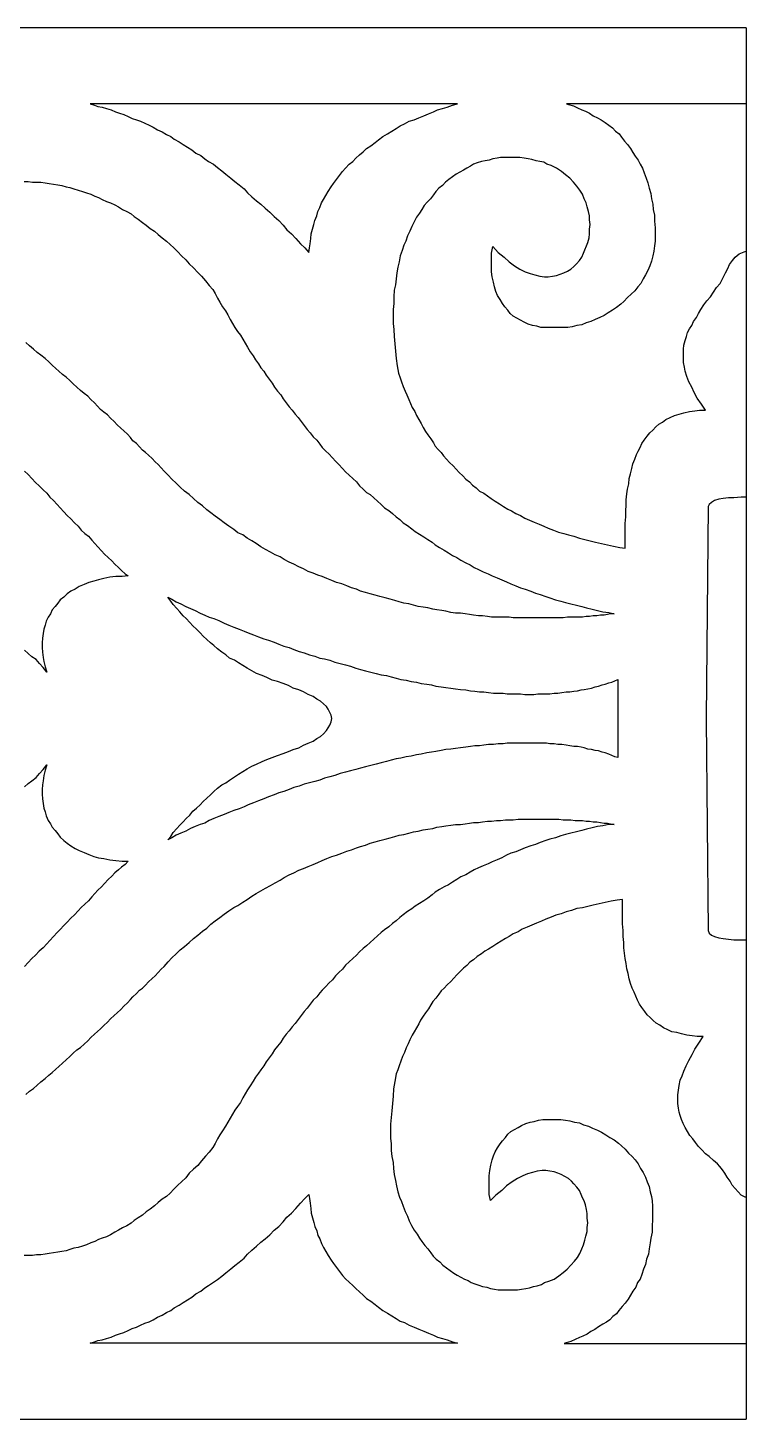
# Model space of a CAD drawing. Extents: x -287 to 294, y -50 to 45.
# Drawn here: x 244.6 to 293.6, y -49.9 to 45.1 of the extents above; entities that cross this region are included whole.
import ezdxf

# ---------------------------------------------------------------- set-up
doc = ezdxf.new("R2010")
doc.units = 0
doc.header["$MEASUREMENT"] = 0
doc.layers.get('0').update_dxf_attribs({"linetype": 'CONTINUOUS'})
doc.layers.add('LAYER_1', color=18, linetype='CONTINUOUS')

msp = doc.modelspace()

# ---------------------------------------------------------------- linework, layer by layer
msp.add_line((293.621, 45.118), (293.621, -49.882))
at = {"layer": 'LAYER_1'}
for points in [[(293.621, 45.118), (-286.506, 45.118)], [(293.621, 39.92), (281.353, 39.92), (281.493, 39.876), (281.821, 39.785), (282.109, 39.65), (282.396, 39.514), (282.642, 39.423), (282.929, 39.287), (283.176, 39.106), (283.463, 38.971), (283.709, 38.835), (283.997, 38.654), (284.243, 38.473), (284.489, 38.292), (284.694, 38.065), (284.941, 37.884), (285.105, 37.658), (285.31, 37.386), (285.515, 37.16), (285.72, 36.888), (285.885, 36.617), (286.049, 36.345), (286.254, 36.074), (286.377, 35.802), (286.541, 35.53), (286.664, 35.213), (286.788, 34.851), (286.911, 34.534), (286.993, 34.172), (287.116, 33.81), (287.157, 33.448), (287.239, 33.086), (287.28, 32.724), (287.362, 32.316), (287.362, 31.909), (287.403, 31.456), (287.403, 31.004), (287.403, 30.551), (287.362, 30.234), (287.321, 29.872), (287.239, 29.555), (287.157, 29.193), (287.034, 28.876), (286.911, 28.559), (286.747, 28.242), (286.582, 27.971), (286.418, 27.654), (286.213, 27.428), (286.008, 27.156), (285.761, 26.93), (285.515, 26.703), (285.269, 26.432), (285.064, 26.251), (284.776, 26.024), (284.489, 25.843), (284.202, 25.662), (283.914, 25.481), (283.627, 25.345), (283.299, 25.21), (283.011, 25.074), (282.683, 24.983), (282.396, 24.847), (282.067, 24.802), (281.739, 24.712), (281.452, 24.666), (281.123, 24.666), (280.795, 24.666), (280.467, 24.666), (280.179, 24.666), (279.892, 24.666), (279.605, 24.666), (279.317, 24.757), (279.03, 24.802), (278.743, 24.893), (278.456, 25.028), (278.209, 25.164), (277.963, 25.3), (277.717, 25.436), (277.512, 25.617), (277.347, 25.843), (277.142, 26.07), (276.978, 26.296), (276.814, 26.568), (276.65, 26.839), (276.526, 27.111), (276.444, 27.428), (276.362, 27.744), (276.28, 28.107), (276.239, 28.469), (276.239, 28.876), (276.239, 29.284), (276.239, 29.736), (276.321, 30.189), (276.691, 29.781), (277.101, 29.465), (277.429, 29.148), (277.799, 28.876), (278.168, 28.65), (278.538, 28.469), (278.866, 28.333), (279.194, 28.242), (279.523, 28.152), (279.851, 28.107), (280.097, 28.107), (280.385, 28.152), (280.672, 28.197), (280.918, 28.288), (281.164, 28.378), (281.411, 28.514), (281.657, 28.65), (281.862, 28.831), (282.026, 29.012), (282.232, 29.238), (282.396, 29.465), (282.519, 29.736), (282.601, 29.963), (282.724, 30.234), (282.806, 30.46), (282.888, 30.777), (282.929, 31.049), (282.929, 31.366), (282.97, 31.683), (282.929, 32), (282.929, 32.271), (282.847, 32.588), (282.765, 32.905), (282.683, 33.176), (282.56, 33.448), (282.437, 33.765), (282.273, 34.037), (282.067, 34.308), (281.821, 34.58), (281.575, 34.851), (281.288, 35.078), (281, 35.304), (280.672, 35.53), (280.303, 35.711), (280.015, 35.802), (279.81, 35.938), (279.523, 35.983), (279.276, 36.028), (278.989, 36.119), (278.743, 36.164), (278.456, 36.209), (278.168, 36.255), (277.922, 36.255), (277.635, 36.255), (277.388, 36.255), (277.142, 36.255), (276.855, 36.255), (276.609, 36.209), (276.321, 36.164), (276.075, 36.074), (275.788, 36.028), (275.541, 35.983), (275.254, 35.892), (275.008, 35.802), (274.803, 35.666), (274.556, 35.53), (274.31, 35.395), (274.064, 35.259), (273.818, 35.123), (273.571, 34.942), (273.325, 34.761), (273.079, 34.58), (272.873, 34.353), (272.627, 34.172), (272.422, 33.946), (272.258, 33.72), (272.053, 33.448), (271.847, 33.222), (271.642, 32.995), (271.478, 32.724), (271.314, 32.452), (271.109, 32.181), (270.944, 31.864), (270.78, 31.547), (270.657, 31.23), (270.493, 30.913), (270.37, 30.551), (270.247, 30.279), (270.123, 29.917), (270, 29.555), (269.918, 29.148), (269.836, 28.786), (269.754, 28.378), (269.713, 27.971), (269.672, 27.563), (269.59, 27.201), (269.549, 26.749), (269.549, 26.296), (269.508, 25.889), (269.508, 25.391), (269.508, 24.938), (269.549, 24.531), (269.59, 24.033), (269.631, 23.535), (269.672, 23.037), (269.713, 22.539), (269.795, 22.041), (269.877, 21.543), (270, 21.226), (270.082, 20.954), (270.206, 20.638), (270.329, 20.321), (270.452, 20.049), (270.575, 19.732), (270.698, 19.461), (270.821, 19.189), (270.985, 18.917), (271.109, 18.646), (271.273, 18.374), (271.437, 18.103), (271.56, 17.831), (271.724, 17.56), (271.888, 17.333), (272.094, 17.062), (272.258, 16.79), (272.381, 16.564), (272.586, 16.337), (272.791, 16.111), (272.956, 15.885), (273.161, 15.658), (273.366, 15.432), (273.612, 15.206), (273.818, 14.979), (274.023, 14.753), (274.269, 14.527), (274.474, 14.3), (274.72, 14.119), (274.926, 13.893), (275.172, 13.712), (275.418, 13.486), (275.706, 13.35), (275.952, 13.169), (276.198, 12.988), (276.485, 12.807), (276.773, 12.625), (277.06, 12.444), (277.347, 12.263), (277.594, 12.128), (277.881, 11.946), (278.209, 11.811), (278.497, 11.63), (278.825, 11.494), (279.153, 11.358), (279.482, 11.222), (279.81, 11.086), (280.097, 10.951), (280.467, 10.815), (280.795, 10.679), (281.164, 10.588), (281.493, 10.498), (281.862, 10.407), (282.232, 10.272), (282.601, 10.181), (282.97, 10.091), (283.34, 10), (283.75, 9.909), (284.161, 9.819), (284.571, 9.728), (284.982, 9.638), (285.351, 9.593), (285.351, 10.045), (285.351, 10.453), (285.351, 10.86), (285.351, 11.267), (285.392, 11.72), (285.392, 12.128), (285.433, 12.535), (285.433, 12.897), (285.474, 13.304), (285.515, 13.621), (285.597, 13.983), (285.638, 14.346), (285.72, 14.662), (285.803, 15.025), (285.885, 15.341), (286.008, 15.658), (286.131, 15.975), (286.254, 16.202), (286.377, 16.473), (286.5, 16.745), (286.664, 16.971), (286.87, 17.243), (287.034, 17.469), (287.239, 17.65), (287.444, 17.876), (287.65, 18.057), (287.896, 18.193), (288.142, 18.374), (288.429, 18.51), (288.717, 18.646), (289.045, 18.736), (289.373, 18.827), (289.743, 18.917), (290.112, 18.963), (290.441, 19.008), (290.851, 19.008), (290.564, 19.415), (290.276, 19.823), (290.071, 20.23), (289.907, 20.592), (289.702, 20.954), (289.579, 21.317), (289.456, 21.679), (289.414, 21.95), (289.332, 22.267), (289.332, 22.584), (289.332, 22.901), (289.332, 23.173), (289.373, 23.444), (289.456, 23.761), (289.538, 24.033), (289.62, 24.304), (289.743, 24.576), (289.907, 24.802), (290.03, 25.074), (290.235, 25.345), (290.358, 25.617), (290.523, 25.889), (290.728, 26.205), (290.933, 26.477), (291.179, 26.749), (291.385, 27.065), (291.59, 27.382), (291.836, 27.654), (291.959, 27.88), (292.082, 28.107), (292.205, 28.378), (292.37, 28.695), (292.493, 28.967), (292.698, 29.238), (292.862, 29.465), (293.15, 29.691), (293.478, 29.827), (293.621, 29.878)], [(244.306, 34.625), (244.594, 34.625), (244.881, 34.58), (245.168, 34.58), (245.456, 34.58), (245.743, 34.534), (246.03, 34.489), (246.318, 34.444), (246.605, 34.399), (246.892, 34.353), (247.18, 34.263), (247.426, 34.218), (247.713, 34.127), (248, 34.037), (248.288, 33.946), (248.575, 33.855), (248.862, 33.765), (249.15, 33.629), (249.396, 33.539), (249.642, 33.403), (249.93, 33.267), (250.217, 33.176), (250.504, 33.041), (250.75, 32.905), (251.038, 32.724), (251.325, 32.588), (251.612, 32.407), (251.818, 32.226), (252.105, 32.045), (252.392, 31.818), (252.638, 31.637), (252.926, 31.411), (253.213, 31.23), (253.459, 31.004), (253.747, 30.777), (254.034, 30.551), (254.28, 30.325), (254.527, 30.098), (254.814, 29.827), (255.06, 29.555), (255.347, 29.284), (255.594, 29.012), (255.881, 28.74), (256.168, 28.423), (256.415, 28.152), (256.702, 27.835), (256.948, 27.518), (257.194, 27.247), (257.359, 26.975), (257.523, 26.658), (257.687, 26.386), (257.851, 26.07), (258.056, 25.798), (258.221, 25.526), (258.385, 25.21), (258.549, 24.938), (258.713, 24.666), (258.877, 24.395), (259.082, 24.123), (259.247, 23.852), (259.411, 23.58), (259.575, 23.308), (259.739, 22.991), (259.944, 22.72), (260.109, 22.448), (260.314, 22.177), (260.478, 21.905), (260.683, 21.679), (260.847, 21.407), (261.053, 21.136), (261.258, 20.864), (261.422, 20.592), (261.627, 20.321), (261.832, 20.049), (261.997, 19.778), (262.202, 19.506), (262.407, 19.234), (262.612, 19.008), (262.818, 18.736), (263.023, 18.51), (263.228, 18.238), (263.433, 17.967), (263.638, 17.695), (263.844, 17.469), (264.049, 17.197), (264.295, 16.971), (264.5, 16.699), (264.665, 16.473), (264.911, 16.202), (265.116, 16.02), (265.362, 15.749), (265.568, 15.523), (265.814, 15.296), (266.06, 15.025), (266.265, 14.798), (266.512, 14.572), (266.758, 14.346), (267.004, 14.119), (267.209, 13.848), (267.456, 13.621), (267.702, 13.395), (267.948, 13.259), (268.194, 13.033), (268.441, 12.807), (268.687, 12.58), (268.933, 12.354), (269.221, 12.173), (269.467, 11.946), (269.713, 11.72), (269.959, 11.539), (270.206, 11.313), (270.493, 11.132), (270.78, 10.905), (271.026, 10.724), (271.314, 10.543), (271.601, 10.362), (271.888, 10.181), (272.176, 10), (272.381, 9.819), (272.668, 9.638), (272.997, 9.457), (273.284, 9.276), (273.571, 9.095), (273.859, 8.959), (274.146, 8.778), (274.474, 8.597), (274.762, 8.461), (275.049, 8.28), (275.336, 8.144), (275.665, 7.963), (275.993, 7.827), (276.28, 7.691), (276.609, 7.556), (276.937, 7.42), (277.265, 7.284), (277.553, 7.148), (277.881, 7.012), (278.209, 6.877), (278.538, 6.786), (278.907, 6.65), (279.235, 6.514), (279.564, 6.424), (279.933, 6.288), (280.22, 6.198), (280.59, 6.062), (280.959, 5.971), (281.288, 5.881), (281.657, 5.79), (282.026, 5.7), (282.396, 5.609), (282.724, 5.519), (283.094, 5.428), (283.463, 5.338), (283.832, 5.247), (284.243, 5.202), (284.612, 5.111), (284.366, 5.111), (284.161, 5.066), (283.914, 5.021), (283.668, 5.021), (283.422, 4.975), (283.176, 4.975), (282.929, 4.93), (282.683, 4.93), (282.437, 4.885), (282.191, 4.885), (281.944, 4.885), (281.657, 4.885), (281.411, 4.885), (281.123, 4.84), (280.836, 4.84), (280.59, 4.84), (280.303, 4.84), (280.015, 4.84), (279.769, 4.84), (279.482, 4.84), (279.194, 4.84), (278.907, 4.84), (278.62, 4.84), (278.332, 4.84), (278.045, 4.84), (277.717, 4.84), (277.429, 4.885), (277.183, 4.885), (276.855, 4.885), (276.567, 4.885), (276.239, 4.885), (275.952, 4.93), (275.623, 4.975), (275.336, 4.975), (275.008, 5.021), (274.72, 5.066), (274.433, 5.111), (274.105, 5.156), (273.776, 5.156), (273.448, 5.202), (273.12, 5.292), (272.832, 5.338), (272.504, 5.383), (272.217, 5.428), (271.888, 5.519), (271.56, 5.564), (271.232, 5.609), (270.903, 5.7), (270.575, 5.79), (270.247, 5.835), (269.918, 5.926), (269.631, 6.017), (269.303, 6.107), (268.974, 6.198), (268.605, 6.288), (268.276, 6.379), (267.948, 6.469), (267.62, 6.56), (267.291, 6.65), (267.004, 6.786), (266.676, 6.877), (266.347, 7.012), (266.019, 7.148), (265.65, 7.239), (265.321, 7.375), (264.993, 7.51), (264.665, 7.646), (264.377, 7.737), (264.049, 7.872), (263.721, 8.008), (263.392, 8.189), (263.064, 8.325), (262.735, 8.506), (262.407, 8.642), (262.079, 8.823), (261.791, 9.004), (261.463, 9.14), (261.135, 9.321), (260.806, 9.502), (260.478, 9.683), (260.15, 9.909), (259.862, 10.091), (259.534, 10.272), (259.247, 10.498), (258.918, 10.634), (258.631, 10.86), (258.303, 11.086), (257.974, 11.313), (257.687, 11.539), (257.359, 11.765), (257.071, 11.992), (256.784, 12.218), (256.497, 12.49), (256.168, 12.716), (255.881, 12.988), (255.594, 13.259), (255.265, 13.486), (254.978, 13.757), (254.691, 14.029), (254.403, 14.3), (254.157, 14.572), (253.87, 14.844), (253.665, 15.07), (253.459, 15.296), (253.254, 15.477), (253.049, 15.704), (252.803, 15.93), (252.597, 16.111), (252.392, 16.292), (252.187, 16.518), (251.982, 16.745), (251.736, 16.926), (251.571, 17.152), (251.366, 17.378), (251.12, 17.605), (250.915, 17.786), (250.668, 18.012), (250.463, 18.238), (250.217, 18.465), (250.012, 18.691), (249.765, 18.872), (249.519, 19.053), (249.314, 19.28), (249.109, 19.506), (248.862, 19.732), (248.657, 19.959), (248.411, 20.14), (248.165, 20.366), (247.918, 20.592), (247.672, 20.819), (247.426, 21.045), (247.18, 21.271), (246.933, 21.452), (246.687, 21.679), (246.482, 21.86), (246.236, 22.086), (245.989, 22.312), (245.743, 22.539), (245.456, 22.765), (245.209, 22.946), (244.963, 23.173), (244.676, 23.399), (244.43, 23.625)], [(244.347, 14.844), (244.594, 14.617), (244.84, 14.346), (245.086, 14.074), (245.333, 13.848), (245.62, 13.576), (245.866, 13.35), (246.071, 13.078), (246.318, 12.852), (246.564, 12.58), (246.769, 12.354), (247.015, 12.082), (247.262, 11.811), (247.508, 11.584), (247.754, 11.313), (248, 11.086), (248.206, 10.815), (248.452, 10.588), (248.698, 10.407), (248.944, 10.136), (249.15, 9.909), (249.355, 9.683), (249.601, 9.412), (249.806, 9.185), (250.053, 8.959), (250.299, 8.733), (250.504, 8.506), (250.75, 8.28), (250.956, 8.054), (251.202, 7.827), (251.407, 7.691), (250.997, 7.646), (250.586, 7.646), (250.176, 7.601), (249.765, 7.51), (249.396, 7.42), (249.068, 7.329), (248.739, 7.239), (248.411, 7.103), (248.083, 6.967), (247.795, 6.786), (247.508, 6.65), (247.262, 6.469), (247.015, 6.243), (246.769, 6.062), (246.605, 5.835), (246.441, 5.609), (246.236, 5.383), (246.112, 5.111), (245.948, 4.885), (245.825, 4.613), (245.743, 4.342), (245.661, 4.07), (245.62, 3.753), (245.579, 3.436), (245.538, 3.119), (245.538, 2.803), (245.579, 2.486), (245.62, 2.124), (245.661, 1.852), (245.743, 1.49), (245.866, 1.128), (245.62, 1.445), (245.374, 1.716), (245.127, 1.988), (244.84, 2.169), (244.594, 2.395), (244.347, 2.622)], [(293.621, 13.078), (293.273, 13.078), (292.78, 13.033), (292.411, 13.033), (292.041, 12.988), (291.754, 12.942), (291.467, 12.852), (291.261, 12.716), (291.097, 12.58), (291.015, 12.444), (290.892, -1.996), (290.892, -2.131), (291.015, -16.526), (291.097, -16.707), (291.261, -16.843), (291.467, -16.934), (291.754, -17.024), (292.041, -17.069), (292.411, -17.115), (292.78, -17.16), (293.273, -17.16), (293.621, -17.16)], [(244.347, -6.703), (244.594, -6.477), (244.84, -6.296), (245.127, -6.07), (245.374, -5.798), (245.62, -5.526), (245.866, -5.21), (245.743, -5.572), (245.661, -5.934), (245.62, -6.296), (245.579, -6.568), (245.538, -6.884), (245.538, -7.201), (245.579, -7.518), (245.62, -7.835), (245.661, -8.152), (245.743, -8.423), (245.825, -8.695), (245.948, -9.012), (246.112, -9.238), (246.236, -9.465), (246.441, -9.691), (246.605, -9.917), (246.769, -10.144), (247.015, -10.37), (247.262, -10.551), (247.508, -10.732), (247.795, -10.913), (248.083, -11.049), (248.411, -11.185), (248.739, -11.321), (249.068, -11.456), (249.396, -11.547), (249.765, -11.592), (250.176, -11.683), (250.586, -11.728), (250.997, -11.773), (251.407, -11.773), (251.202, -12), (250.956, -12.181), (250.75, -12.362), (250.504, -12.588), (250.299, -12.814), (250.053, -13.041), (249.806, -13.312), (249.601, -13.539), (249.355, -13.765), (249.15, -13.991), (248.944, -14.218), (248.698, -14.489), (248.452, -14.716), (248.206, -14.942), (248, -15.168), (247.754, -15.44), (247.508, -15.666), (247.262, -15.938), (247.015, -16.164), (246.769, -16.436), (246.564, -16.662), (246.318, -16.934), (246.071, -17.205), (245.866, -17.432), (245.62, -17.703), (245.333, -17.929), (245.086, -18.201), (244.84, -18.427), (244.594, -18.699), (244.347, -18.971)], [(244.43, -27.707), (244.676, -27.481), (244.963, -27.3), (245.209, -27.073), (245.456, -26.847), (245.743, -26.621), (245.989, -26.394), (246.236, -26.213), (246.482, -25.987), (246.687, -25.806), (246.933, -25.579), (247.18, -25.353), (247.426, -25.127), (247.672, -24.9), (247.918, -24.674), (248.165, -24.493), (248.411, -24.267), (248.657, -24.04), (248.862, -23.814), (249.109, -23.588), (249.314, -23.407), (249.519, -23.226), (249.765, -22.999), (250.012, -22.773), (250.217, -22.547), (250.463, -22.32), (250.668, -22.139), (250.915, -21.913), (251.12, -21.687), (251.366, -21.46), (251.571, -21.234), (251.736, -21.053), (251.982, -20.826), (252.187, -20.6), (252.392, -20.464), (252.597, -20.238), (252.803, -20.012), (253.049, -19.785), (253.254, -19.604), (253.459, -19.378), (253.665, -19.152), (253.87, -18.971), (254.157, -18.654), (254.403, -18.382), (254.691, -18.111), (254.978, -17.839), (255.265, -17.613), (255.594, -17.341), (255.881, -17.069), (256.168, -16.843), (256.497, -16.571), (256.784, -16.345), (257.071, -16.074), (257.359, -15.847), (257.687, -15.621), (257.974, -15.395), (258.303, -15.168), (258.631, -14.942), (258.918, -14.806), (259.247, -14.58), (259.534, -14.399), (259.862, -14.172), (260.15, -13.991), (260.478, -13.81), (260.806, -13.629), (261.135, -13.448), (261.463, -13.267), (261.791, -13.086), (262.079, -12.905), (262.407, -12.724), (262.735, -12.588), (263.064, -12.407), (263.392, -12.271), (263.721, -12.135), (264.049, -12), (264.377, -11.864), (264.665, -11.728), (264.993, -11.592), (265.321, -11.456), (265.65, -11.366), (266.019, -11.23), (266.347, -11.094), (266.676, -11.004), (267.004, -10.868), (267.291, -10.777), (267.62, -10.687), (267.948, -10.551), (268.276, -10.46), (268.605, -10.37), (268.974, -10.279), (269.303, -10.189), (269.631, -10.098), (269.918, -10.008), (270.247, -9.963), (270.575, -9.872), (270.903, -9.781), (271.232, -9.736), (271.56, -9.646), (271.888, -9.6), (272.217, -9.555), (272.504, -9.465), (272.832, -9.419), (273.12, -9.374), (273.448, -9.329), (273.776, -9.284), (274.105, -9.284), (274.433, -9.238), (274.72, -9.193), (275.008, -9.148), (275.336, -9.148), (275.623, -9.102), (275.952, -9.057), (276.239, -9.057), (276.567, -9.012), (276.855, -9.012), (277.183, -8.967), (277.429, -8.967), (277.717, -8.967), (278.045, -8.921), (278.332, -8.921), (278.62, -8.921), (278.907, -8.921), (279.194, -8.921), (279.482, -8.921), (279.769, -8.921), (280.015, -8.921), (280.303, -8.921), (280.59, -8.921), (280.836, -8.921), (281.123, -8.967), (281.411, -8.967), (281.657, -8.967), (281.944, -9.012), (282.191, -9.012), (282.437, -9.012), (282.683, -9.057), (282.929, -9.057), (283.176, -9.102), (283.422, -9.102), (283.668, -9.148), (283.914, -9.193), (284.161, -9.193), (284.366, -9.238), (284.612, -9.284), (284.243, -9.284), (283.832, -9.374), (283.463, -9.419), (283.094, -9.51), (282.724, -9.6), (282.396, -9.691), (282.026, -9.781), (281.657, -9.872), (281.288, -9.963), (280.959, -10.053), (280.59, -10.189), (280.22, -10.279), (279.933, -10.37), (279.564, -10.506), (279.235, -10.642), (278.907, -10.732), (278.538, -10.868), (278.209, -11.004), (277.881, -11.139), (277.553, -11.23), (277.265, -11.366), (276.937, -11.547), (276.609, -11.683), (276.28, -11.818), (275.993, -11.954), (275.665, -12.09), (275.336, -12.226), (275.049, -12.362), (274.762, -12.543), (274.474, -12.724), (274.146, -12.86), (273.859, -13.041), (273.571, -13.222), (273.284, -13.403), (272.997, -13.539), (272.668, -13.72), (272.381, -13.901), (272.176, -14.082), (271.888, -14.308), (271.601, -14.489), (271.314, -14.67), (271.026, -14.851), (270.78, -15.032), (270.493, -15.213), (270.206, -15.44), (269.959, -15.621), (269.713, -15.847), (269.467, -16.028), (269.221, -16.255), (268.933, -16.481), (268.687, -16.662), (268.441, -16.888), (268.194, -17.115), (267.948, -17.341), (267.702, -17.567), (267.456, -17.748), (267.209, -17.975), (267.004, -18.201), (266.758, -18.427), (266.512, -18.654), (266.265, -18.88), (266.06, -19.152), (265.814, -19.378), (265.568, -19.604), (265.362, -19.876), (265.116, -20.102), (264.911, -20.329), (264.665, -20.6), (264.5, -20.781), (264.295, -21.053), (264.049, -21.279), (263.844, -21.551), (263.638, -21.822), (263.433, -22.049), (263.228, -22.32), (263.023, -22.592), (262.818, -22.863), (262.612, -23.09), (262.407, -23.361), (262.202, -23.588), (261.997, -23.859), (261.832, -24.131), (261.627, -24.403), (261.422, -24.674), (261.258, -24.946), (261.053, -25.217), (260.847, -25.489), (260.683, -25.761), (260.478, -26.032), (260.314, -26.258), (260.109, -26.53), (259.944, -26.802), (259.739, -27.119), (259.575, -27.39), (259.411, -27.662), (259.247, -27.933), (259.082, -28.25), (258.877, -28.522), (258.713, -28.793), (258.549, -29.065), (258.385, -29.337), (258.221, -29.608), (258.056, -29.88), (257.851, -30.197), (257.687, -30.468), (257.523, -30.74), (257.359, -31.057), (257.194, -31.328), (256.948, -31.645), (256.702, -31.917), (256.415, -32.234), (256.168, -32.551), (255.881, -32.822), (255.594, -33.094), (255.347, -33.411), (255.06, -33.682), (254.814, -33.909), (254.527, -34.18), (254.28, -34.452), (254.034, -34.678), (253.747, -34.859), (253.459, -35.085), (253.213, -35.312), (252.926, -35.538), (252.638, -35.719), (252.392, -35.946), (252.105, -36.127), (251.818, -36.308), (251.612, -36.489), (251.325, -36.67), (251.038, -36.806), (250.75, -36.987), (250.504, -37.122), (250.217, -37.303), (249.93, -37.439), (249.642, -37.53), (249.396, -37.62), (249.15, -37.756), (248.862, -37.847), (248.575, -37.982), (248.288, -38.073), (248, -38.164), (247.713, -38.209), (247.426, -38.299), (247.18, -38.39), (246.892, -38.435), (246.605, -38.48), (246.318, -38.526), (246.03, -38.571), (245.743, -38.616), (245.456, -38.661), (245.168, -38.661), (244.881, -38.707), (244.594, -38.707), (244.306, -38.707)], [(293.621, -34.723), (293.556, -34.713), (293.269, -34.577), (293.063, -34.351), (292.858, -34.125), (292.653, -33.898), (292.53, -33.627), (292.325, -33.355), (292.16, -33.084), (291.996, -32.857), (291.832, -32.631), (291.668, -32.45), (291.38, -32.224), (291.093, -31.952), (290.847, -31.771), (290.601, -31.499), (290.354, -31.273), (290.149, -31.001), (289.985, -30.73), (289.78, -30.504), (289.616, -30.232), (289.451, -29.96), (289.328, -29.689), (289.205, -29.417), (289.123, -29.146), (289.041, -28.919), (289, -28.648), (288.959, -28.331), (288.959, -28.059), (288.959, -27.742), (289, -27.425), (289.041, -27.109), (289.123, -26.746), (289.246, -26.43), (289.369, -26.113), (289.533, -25.751), (289.698, -25.388), (289.944, -24.981), (290.108, -24.619), (290.395, -24.211), (290.683, -23.759), (290.272, -23.759), (289.944, -23.714), (289.575, -23.668), (289.205, -23.578), (288.877, -23.487), (288.548, -23.442), (288.261, -23.306), (287.974, -23.17), (287.728, -22.989), (287.481, -22.853), (287.276, -22.672), (287.071, -22.446), (286.866, -22.265), (286.701, -22.039), (286.496, -21.767), (286.332, -21.541), (286.209, -21.269), (286.086, -20.998), (285.963, -20.726), (285.839, -20.454), (285.716, -20.137), (285.634, -19.821), (285.552, -19.458), (285.47, -19.142), (285.429, -18.779), (285.347, -18.417), (285.306, -18.055), (285.265, -17.693), (285.265, -17.331), (285.224, -16.924), (285.224, -16.516), (285.183, -16.063), (285.183, -15.656), (285.183, -15.203), (285.183, -14.841), (285.183, -14.389), (284.813, -14.434), (284.403, -14.524), (283.992, -14.615), (283.582, -14.706), (283.172, -14.796), (282.802, -14.887), (282.433, -14.977), (282.063, -15.022), (281.694, -15.158), (281.325, -15.249), (280.996, -15.384), (280.627, -15.475), (280.298, -15.611), (279.929, -15.747), (279.642, -15.882), (279.313, -16.018), (278.985, -16.154), (278.657, -16.29), (278.328, -16.426), (278.041, -16.607), (277.713, -16.742), (277.425, -16.924), (277.179, -17.059), (276.892, -17.24), (276.604, -17.421), (276.317, -17.603), (276.03, -17.784), (275.784, -17.919), (275.537, -18.1), (275.25, -18.282), (275.004, -18.508), (274.757, -18.689), (274.552, -18.915), (274.306, -19.096), (274.101, -19.323), (273.854, -19.549), (273.649, -19.775), (273.444, -20.002), (273.198, -20.228), (272.992, -20.454), (272.787, -20.635), (272.623, -20.862), (272.418, -21.133), (272.213, -21.36), (272.09, -21.586), (271.925, -21.858), (271.72, -22.129), (271.556, -22.356), (271.392, -22.627), (271.269, -22.899), (271.104, -23.17), (270.94, -23.442), (270.817, -23.668), (270.653, -23.985), (270.53, -24.257), (270.407, -24.528), (270.284, -24.845), (270.16, -25.117), (270.037, -25.434), (269.914, -25.751), (269.832, -26.022), (269.709, -26.294), (269.627, -26.837), (269.545, -27.335), (269.504, -27.833), (269.463, -28.331), (269.422, -28.829), (269.381, -29.281), (269.34, -29.734), (269.34, -30.187), (269.34, -30.685), (269.381, -31.092), (269.381, -31.545), (269.422, -31.952), (269.504, -32.359), (269.545, -32.767), (269.586, -33.174), (269.668, -33.582), (269.75, -33.944), (269.832, -34.351), (269.955, -34.713), (270.078, -35.03), (270.201, -35.347), (270.325, -35.709), (270.489, -36.026), (270.612, -36.343), (270.776, -36.66), (270.94, -36.977), (271.145, -37.248), (271.31, -37.52), (271.474, -37.746), (271.679, -38.018), (271.884, -38.244), (272.09, -38.516), (272.254, -38.742), (272.459, -38.968), (272.705, -39.149), (272.91, -39.376), (273.157, -39.557), (273.403, -39.738), (273.649, -39.919), (273.895, -40.055), (274.142, -40.191), (274.388, -40.326), (274.634, -40.417), (274.839, -40.553), (275.086, -40.643), (275.373, -40.734), (275.619, -40.824), (275.907, -40.87), (276.153, -40.96), (276.44, -41.005), (276.687, -41.051), (276.974, -41.051), (277.22, -41.051), (277.466, -41.051), (277.754, -41.051), (278, -41.051), (278.287, -41.005), (278.575, -40.96), (278.821, -40.915), (279.108, -40.824), (279.354, -40.779), (279.642, -40.688), (279.847, -40.553), (280.134, -40.462), (280.504, -40.326), (280.832, -40.1), (281.119, -39.874), (281.407, -39.647), (281.653, -39.376), (281.899, -39.104), (282.104, -38.833), (282.269, -38.561), (282.392, -38.244), (282.515, -37.972), (282.597, -37.656), (282.679, -37.384), (282.761, -37.067), (282.761, -36.796), (282.802, -36.479), (282.761, -36.162), (282.761, -35.845), (282.72, -35.573), (282.638, -35.256), (282.556, -34.985), (282.433, -34.759), (282.351, -34.532), (282.228, -34.261), (282.063, -34.034), (281.858, -33.808), (281.694, -33.627), (281.489, -33.446), (281.242, -33.31), (280.996, -33.174), (280.75, -33.084), (280.504, -32.993), (280.216, -32.948), (279.929, -32.903), (279.683, -32.903), (279.354, -32.948), (279.026, -33.038), (278.698, -33.129), (278.369, -33.265), (278, -33.446), (277.631, -33.672), (277.261, -33.944), (276.933, -34.261), (276.522, -34.577), (276.153, -34.94), (276.071, -34.532), (276.071, -34.08), (276.071, -33.672), (276.071, -33.265), (276.112, -32.903), (276.194, -32.541), (276.276, -32.178), (276.358, -31.907), (276.481, -31.635), (276.645, -31.364), (276.81, -31.092), (276.974, -30.866), (277.179, -30.639), (277.343, -30.413), (277.548, -30.232), (277.795, -30.096), (278.041, -29.96), (278.287, -29.825), (278.575, -29.689), (278.862, -29.598), (279.149, -29.553), (279.436, -29.462), (279.724, -29.417), (280.011, -29.417), (280.298, -29.417), (280.627, -29.417), (280.955, -29.417), (281.283, -29.462), (281.571, -29.508), (281.899, -29.598), (282.228, -29.643), (282.515, -29.779), (282.843, -29.87), (283.131, -30.006), (283.459, -30.141), (283.746, -30.277), (284.033, -30.458), (284.321, -30.639), (284.608, -30.82), (284.895, -31.047), (285.101, -31.228), (285.347, -31.454), (285.593, -31.726), (285.839, -31.952), (286.045, -32.178), (286.25, -32.45), (286.414, -32.767), (286.578, -33.038), (286.742, -33.355), (286.866, -33.672), (286.989, -33.989), (287.071, -34.351), (287.153, -34.668), (287.194, -34.985), (287.235, -35.347), (287.235, -35.8), (287.235, -36.252), (287.194, -36.705), (287.194, -37.112), (287.112, -37.52), (287.071, -37.837), (286.989, -38.244), (286.948, -38.606), (286.825, -38.968), (286.742, -39.33), (286.619, -39.647), (286.496, -40.009), (286.373, -40.326), (286.209, -40.553), (286.086, -40.87), (285.88, -41.141), (285.716, -41.413), (285.552, -41.684), (285.347, -41.956), (285.142, -42.182), (284.936, -42.454), (284.772, -42.68), (284.526, -42.861), (284.321, -43.088), (284.075, -43.269), (283.828, -43.404), (283.541, -43.586), (283.295, -43.767), (283.007, -43.902), (282.761, -44.083), (282.474, -44.219), (282.228, -44.31), (281.94, -44.446), (281.653, -44.581), (281.325, -44.672), (281.185, -44.716), (293.621, -44.716)], [(-286.506, -49.882), (293.621, -49.882)]]:
    msp.add_lwpolyline(points, dxfattribs=at)
for points in [[(248.821, 39.92), (249.109, 39.831), (249.355, 39.74), (249.642, 39.695), (249.93, 39.604), (250.258, 39.514), (250.545, 39.378), (250.833, 39.287), (251.12, 39.197), (251.407, 39.061), (251.694, 38.925), (251.982, 38.835), (252.269, 38.744), (252.556, 38.608), (252.844, 38.473), (253.131, 38.337), (253.418, 38.156), (253.747, 38.02), (254.034, 37.839), (254.321, 37.703), (254.568, 37.522), (254.896, 37.341), (255.183, 37.16), (255.471, 36.979), (255.758, 36.798), (256.045, 36.571), (256.374, 36.39), (256.661, 36.164), (256.907, 35.983), (257.235, 35.802), (257.523, 35.576), (257.81, 35.349), (258.097, 35.123), (258.426, 34.851), (258.713, 34.625), (259, 34.399), (259.329, 34.127), (259.575, 33.855), (259.862, 33.584), (260.191, 33.312), (260.478, 33.086), (260.765, 32.814), (261.094, 32.543), (261.381, 32.226), (261.709, 31.954), (261.997, 31.637), (262.243, 31.321), (262.571, 31.049), (262.859, 30.732), (263.187, 30.37), (263.474, 30.098), (263.762, 29.781), (263.803, 30.098), (263.844, 30.37), (263.885, 30.732), (263.926, 31.049), (264.008, 31.366), (264.09, 31.683), (264.172, 31.954), (264.295, 32.271), (264.377, 32.588), (264.5, 32.86), (264.624, 33.176), (264.747, 33.403), (264.911, 33.674), (265.075, 33.946), (265.28, 34.263), (265.444, 34.489), (265.65, 34.761), (265.855, 35.032), (266.06, 35.304), (266.265, 35.53), (266.512, 35.802), (266.758, 35.983), (266.963, 36.209), (267.209, 36.436), (267.456, 36.662), (267.702, 36.888), (267.989, 37.069), (268.276, 37.296), (268.523, 37.477), (268.81, 37.703), (269.138, 37.884), (269.426, 38.065), (269.713, 38.246), (270, 38.427), (270.288, 38.563), (270.616, 38.744), (270.944, 38.835), (271.273, 38.971), (271.601, 39.106), (271.929, 39.242), (272.258, 39.378), (272.545, 39.514), (272.873, 39.604), (273.202, 39.695), (273.571, 39.831), (273.897, 39.92)], [(284.859, -2.041), (284.859, -4.712), (284.653, -4.666), (284.448, -4.576), (284.243, -4.485), (283.997, -4.395), (283.791, -4.349), (283.545, -4.259), (283.299, -4.214), (283.053, -4.168), (282.806, -4.123), (282.56, -4.033), (282.355, -3.987), (282.109, -3.942), (281.862, -3.942), (281.575, -3.897), (281.329, -3.852), (281.041, -3.806), (280.754, -3.806), (280.508, -3.761), (280.22, -3.761), (279.974, -3.716), (279.687, -3.716), (279.4, -3.716), (279.112, -3.716), (278.784, -3.716), (278.497, -3.716), (278.209, -3.716), (277.881, -3.716), (277.594, -3.716), (277.306, -3.716), (277.019, -3.761), (276.691, -3.761), (276.362, -3.806), (276.034, -3.806), (275.706, -3.852), (275.418, -3.897), (275.09, -3.897), (274.803, -3.942), (274.474, -3.987), (274.105, -4.033), (273.776, -4.078), (273.448, -4.123), (273.12, -4.168), (272.791, -4.214), (272.422, -4.304), (272.135, -4.349), (271.806, -4.395), (271.437, -4.485), (271.109, -4.531), (270.739, -4.621), (270.411, -4.666), (270.041, -4.757), (269.713, -4.802), (269.385, -4.893), (269.056, -4.983), (268.687, -5.074), (268.359, -5.164), (267.989, -5.255), (267.62, -5.345), (267.291, -5.436), (266.963, -5.526), (266.594, -5.617), (266.265, -5.707), (265.896, -5.798), (265.526, -5.934), (265.198, -6.024), (264.829, -6.115), (264.5, -6.251), (264.172, -6.341), (263.803, -6.432), (263.433, -6.522), (263.105, -6.658), (262.735, -6.749), (262.407, -6.884), (262.038, -7.02), (261.709, -7.111), (261.381, -7.247), (261.012, -7.382), (260.683, -7.518), (260.314, -7.654), (259.985, -7.79), (259.616, -7.926), (259.329, -8.061), (259, -8.197), (258.631, -8.333), (258.303, -8.469), (257.974, -8.605), (257.605, -8.74), (257.277, -8.876), (256.948, -9.012), (256.661, -9.193), (256.333, -9.284), (256.004, -9.419), (255.676, -9.555), (255.347, -9.736), (255.019, -9.872), (254.691, -10.008), (254.403, -10.189), (254.116, -10.325), (254.321, -10.098), (254.485, -9.827), (254.732, -9.555), (254.937, -9.329), (255.183, -9.102), (255.388, -8.876), (255.635, -8.65), (255.84, -8.378), (256.086, -8.152), (256.333, -7.926), (256.538, -7.699), (256.784, -7.473), (257.03, -7.247), (257.277, -7.02), (257.523, -6.794), (257.81, -6.568), (258.097, -6.432), (258.344, -6.251), (258.672, -6.024), (258.959, -5.843), (259.247, -5.662), (259.534, -5.481), (259.862, -5.3), (260.191, -5.164), (260.56, -4.983), (260.888, -4.847), (261.258, -4.712), (261.627, -4.576), (261.997, -4.44), (262.366, -4.304), (262.694, -4.168), (263.064, -4.033), (263.392, -3.852), (263.721, -3.716), (264.049, -3.58), (264.295, -3.399), (264.541, -3.263), (264.747, -3.082), (264.952, -2.856), (265.075, -2.675), (265.198, -2.494), (265.28, -2.267), (265.321, -2.041), (265.28, -1.815), (265.198, -1.633), (265.075, -1.407), (264.952, -1.226), (264.747, -1.045), (264.541, -0.864), (264.295, -0.728), (264.049, -0.547), (263.721, -0.411), (263.392, -0.23), (263.064, -0.094), (262.694, 0.041), (262.366, 0.222), (261.997, 0.358), (261.627, 0.494), (261.258, 0.585), (260.888, 0.766), (260.56, 0.901), (260.191, 1.037), (259.862, 1.218), (259.534, 1.399), (259.247, 1.58), (258.959, 1.761), (258.672, 1.943), (258.344, 2.078), (258.097, 2.305), (257.81, 2.486), (257.523, 2.712), (257.277, 2.938), (257.03, 3.119), (256.784, 3.346), (256.538, 3.572), (256.333, 3.798), (256.086, 4.07), (255.84, 4.296), (255.635, 4.523), (255.388, 4.794), (255.183, 4.975), (254.937, 5.247), (254.732, 5.473), (254.485, 5.745), (254.321, 5.971), (254.116, 6.243), (254.403, 6.107), (254.691, 5.926), (255.019, 5.79), (255.347, 5.609), (255.676, 5.473), (256.004, 5.338), (256.333, 5.156), (256.661, 5.021), (256.948, 4.885), (257.277, 4.794), (257.605, 4.659), (257.974, 4.477), (258.303, 4.342), (258.631, 4.206), (259, 4.07), (259.329, 3.934), (259.616, 3.798), (259.985, 3.663), (260.314, 3.527), (260.683, 3.391), (261.012, 3.301), (261.381, 3.165), (261.709, 3.029), (262.038, 2.893), (262.407, 2.803), (262.735, 2.667), (263.105, 2.531), (263.433, 2.44), (263.803, 2.305), (264.172, 2.214), (264.5, 2.078), (264.829, 2.033), (265.198, 1.943), (265.526, 1.807), (265.896, 1.716), (266.265, 1.626), (266.594, 1.535), (266.963, 1.399), (267.291, 1.309), (267.62, 1.218), (267.989, 1.128), (268.359, 1.037), (268.687, 0.947), (269.056, 0.901), (269.385, 0.811), (269.713, 0.72), (270.041, 0.63), (270.411, 0.585), (270.739, 0.494), (271.109, 0.449), (271.437, 0.358), (271.806, 0.313), (272.135, 0.268), (272.422, 0.177), (272.791, 0.132), (273.12, 0.087), (273.448, 0.041), (273.776, -0.004), (274.105, -0.049), (274.474, -0.094), (274.803, -0.14), (275.09, -0.185), (275.418, -0.23), (275.706, -0.23), (276.034, -0.276), (276.362, -0.321), (276.691, -0.321), (277.019, -0.321), (277.306, -0.366), (277.594, -0.366), (277.881, -0.366), (278.209, -0.366), (278.497, -0.411), (278.784, -0.411), (279.112, -0.411), (279.4, -0.366), (279.687, -0.366), (279.974, -0.366), (280.22, -0.366), (280.508, -0.321), (280.754, -0.321), (281.041, -0.276), (281.329, -0.23), (281.575, -0.23), (281.862, -0.185), (282.109, -0.14), (282.355, -0.094), (282.56, -0.049), (282.806, -0.004), (283.053, 0.041), (283.299, 0.132), (283.545, 0.177), (283.791, 0.268), (283.997, 0.313), (284.243, 0.403), (284.448, 0.449), (284.653, 0.539), (284.859, 0.63)], [(248.821, -44.681), (249.109, -44.591), (249.355, -44.501), (249.642, -44.456), (249.93, -44.365), (250.258, -44.275), (250.545, -44.139), (250.833, -44.048), (251.12, -43.958), (251.407, -43.822), (251.694, -43.686), (251.982, -43.596), (252.269, -43.46), (252.556, -43.324), (252.844, -43.233), (253.131, -43.098), (253.418, -42.917), (253.747, -42.781), (254.034, -42.6), (254.321, -42.464), (254.568, -42.283), (254.896, -42.102), (255.183, -41.921), (255.471, -41.74), (255.758, -41.559), (256.045, -41.332), (256.374, -41.151), (256.661, -40.925), (256.907, -40.744), (257.235, -40.517), (257.523, -40.336), (257.81, -40.11), (258.097, -39.884), (258.426, -39.612), (258.713, -39.386), (259, -39.159), (259.329, -38.888), (259.575, -38.616), (259.862, -38.345), (260.191, -38.073), (260.478, -37.801), (260.765, -37.575), (261.094, -37.303), (261.381, -36.987), (261.709, -36.715), (261.997, -36.398), (262.243, -36.081), (262.571, -35.81), (262.859, -35.493), (263.187, -35.131), (263.474, -34.814), (263.762, -34.542), (263.803, -34.814), (263.844, -35.131), (263.885, -35.493), (263.926, -35.81), (264.008, -36.127), (264.09, -36.443), (264.172, -36.715), (264.295, -37.032), (264.377, -37.349), (264.5, -37.575), (264.624, -37.892), (264.747, -38.164), (264.911, -38.435), (265.075, -38.707), (265.28, -39.024), (265.444, -39.25), (265.65, -39.522), (265.855, -39.793), (266.06, -40.065), (266.265, -40.291), (266.512, -40.517), (266.758, -40.744), (266.963, -40.97), (267.209, -41.196), (267.456, -41.423), (267.702, -41.649), (267.989, -41.83), (268.276, -42.056), (268.523, -42.238), (268.81, -42.464), (269.138, -42.645), (269.426, -42.826), (269.713, -43.007), (270, -43.188), (270.288, -43.279), (270.616, -43.46), (270.944, -43.596), (271.273, -43.731), (271.601, -43.867), (271.929, -44.003), (272.258, -44.139), (272.545, -44.275), (272.873, -44.365), (273.202, -44.456), (273.571, -44.591), (273.897, -44.681)]]:
    msp.add_lwpolyline(points, close=True, dxfattribs=at)

doc.saveas('drawing.dxf')
